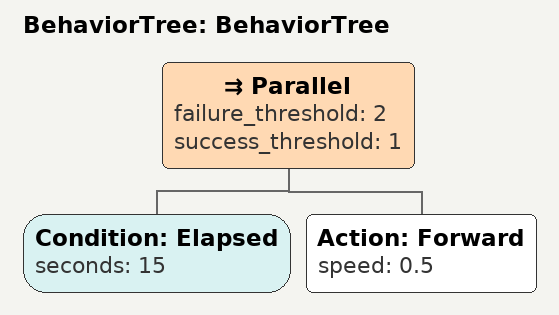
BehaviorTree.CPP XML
<?xml version="1.0"?>
<root main_tree_to_execute="BehaviorTree">
    <BehaviorTree ID="BehaviorTree">
        <Parallel failure_threshold="2" success_threshold="1">
            <Condition ID="Elapsed" seconds="15"/>
            <Action ID="Forward" speed="0.5"/>
        </Parallel>
    </BehaviorTree>
</root>
